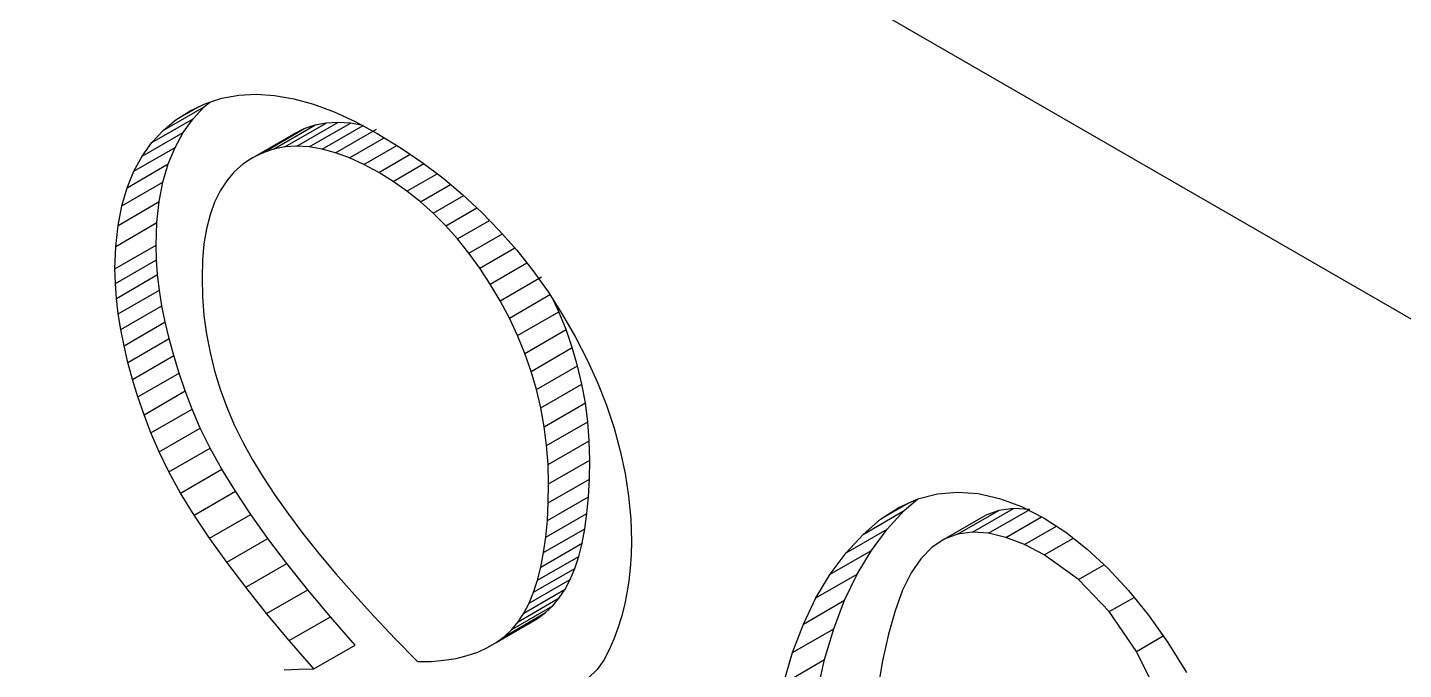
# Model space of a CAD drawing. Header units: millimetres. Extents: x -105 to 105, y -148 to 148.
# Drawn here: x 53.188 to 55.55, y -60.087 to -58.984 of the extents above; entities that cross this region are included whole.
import ezdxf

# ---------------------------------------------------------------- set-up
doc = ezdxf.new("R2010")
doc.units = ezdxf.units.MM
doc.layers.get('0').update_dxf_attribs({"lineweight": 18})

msp = doc.modelspace()

# ---------------------------------------------------------------- linework, layer by layer
at = {"color": 7, "lineweight": 30, "ltscale": 0.265362}
msp.add_line((62.38, -63.4201), (53.1876, -58.1129), dxfattribs=at)
at = {"color": 7, "lineweight": 30, "ltscale": 0.000727819}
msp.add_line((53.4935, -59.1141), (53.5212, -59.1052), dxfattribs=at)
at = {"color": 7, "lineweight": 30, "ltscale": 0.000736201}
msp.add_line((53.5212, -59.1052), (53.5502, -59.1), dxfattribs=at)
at = {"color": 7, "lineweight": 30, "ltscale": 0.000757093}
msp.add_line((53.5502, -59.1), (53.5804, -59.0984), dxfattribs=at)
at = {"color": 7, "lineweight": 30, "ltscale": 0.00078868}
msp.add_line((53.5804, -59.0984), (53.6119, -59.1005), dxfattribs=at)
at = {"color": 7, "lineweight": 30, "ltscale": 0.000831414}
msp.add_line((53.6119, -59.1005), (53.6447, -59.1062), dxfattribs=at)
at = {"color": 7, "lineweight": 30, "ltscale": 0.000881699}
msp.add_line((53.6447, -59.1062), (53.6787, -59.1156), dxfattribs=at)
at = {"color": 7, "lineweight": 30, "ltscale": 0.002041}
for p, q in [((53.4205, -59.1605), (53.4912, -59.1197)), ((53.4011, -59.1813), (53.4719, -59.1405)), ((53.6101, -59.1924), (53.6808, -59.1516)), ((53.6296, -59.1887), (53.7003, -59.1479)), ((53.6499, -59.1875), (53.7206, -59.1466)), ((53.6712, -59.1887), (53.7419, -59.1479)), ((53.6933, -59.1925), (53.764, -59.1517)), ((53.3844, -59.2046), (53.4551, -59.1638)), ((53.5737, -59.2074), (53.6444, -59.1666)), ((53.5914, -59.1987), (53.6621, -59.1578)), ((53.7163, -59.1988), (53.787, -59.158)), ((53.3701, -59.2305), (53.4409, -59.1897)), ((53.3585, -59.2589), (53.4292, -59.2181)), ((53.3495, -59.2899), (53.4202, -59.2491)), ((53.343, -59.3235), (53.4137, -59.2827)), ((53.3391, -59.3596), (53.4098, -59.3188)), ((53.3378, -59.3983), (53.4086, -59.3575)), ((53.3385, -59.4233), (53.4092, -59.3825)), ((53.3403, -59.449), (53.411, -59.4082)), ((53.9992, -59.4531), (54.0699, -59.4122)), ((53.3434, -59.4754), (53.4141, -59.4346)), ((54.0149, -59.4828), (54.0857, -59.442)), ((53.3477, -59.5025), (53.4184, -59.4617)), ((54.029, -59.5129), (54.0998, -59.4721)), ((53.3533, -59.5304), (53.424, -59.4895)), ((54.0415, -59.5435), (54.1122, -59.5026)), ((53.36, -59.5589), (53.4307, -59.5181)), ((53.368, -59.5882), (53.4388, -59.5474)), ((54.0523, -59.5744), (54.123, -59.5335)), ((53.3773, -59.6181), (53.448, -59.5773)), ((54.0614, -59.6056), (54.1321, -59.5648)), ((54.0689, -59.6373), (54.1396, -59.5965)), ((53.3878, -59.6488), (53.4585, -59.608)), ((53.3995, -59.6802), (53.4702, -59.6394)), ((53.4134, -59.7129), (53.4841, -59.672)), ((54.0788, -59.7018), (54.1495, -59.661)), ((54.0813, -59.7346), (54.152, -59.6938)), ((53.4304, -59.7472), (53.5011, -59.7064)), ((53.4505, -59.7834), (53.5212, -59.7425)), ((54.0816, -59.8002), (54.1523, -59.7594)), ((53.4738, -59.8212), (53.5445, -59.7804)), ((54.0801, -59.8307), (54.1508, -59.7899)), ((54.6222, -59.8544), (54.6929, -59.8136)), ((54.7846, -59.8542), (54.8554, -59.8134)), ((54.81, -59.8508), (54.8807, -59.8099)), ((54.8376, -59.8526), (54.9083, -59.8117)), ((53.5002, -59.8609), (53.5709, -59.82)), ((54.0774, -59.8592), (54.1482, -59.8184)), ((54.7614, -59.8629), (54.8321, -59.8221)), ((53.5297, -59.9022), (53.6005, -59.8614)), ((54.0738, -59.8858), (54.1445, -59.845)), ((54.5929, -59.8862), (54.6637, -59.8454)), ((54.5657, -59.9229), (54.6364, -59.882)), ((53.5624, -59.9454), (53.6331, -59.9046)), ((54.0634, -59.9332), (54.1341, -59.8924)), ((54.0488, -59.9728), (54.1195, -59.9319)), ((54.0566, -59.9539), (54.1273, -59.9131)), ((54.5413, -59.9636), (54.612, -59.9228)), ((53.5982, -59.9903), (53.6689, -59.9495)), ((54.0399, -59.9896), (54.1106, -59.9488)), ((54.0189, -60.0178), (54.0896, -59.977)), ((54.03, -60.0046), (54.1007, -59.9637)), ((54.5198, -60.0085), (54.5905, -59.9676)), ((53.6371, -60.0369), (53.7078, -59.9961)), ((53.9925, -60.04), (54.0632, -59.9992)), ((54.0064, -60.0296), (54.0771, -59.9888)), ((53.9773, -60.049), (54.048, -60.0082)), ((54.5012, -60.0574), (54.5719, -60.0166)), ((53.6792, -60.0853), (53.7499, -60.0445)), ((54.4854, -60.1105), (54.5561, -60.0696))]:
    msp.add_line(p, q, dxfattribs=at)
at = {"color": 7, "lineweight": 30, "ltscale": 0.001121}
msp.add_line((53.4425, -59.1423), (53.4813, -59.1199), dxfattribs=at)
at = {"color": 7, "lineweight": 30, "ltscale": 0.000727632}
msp.add_line((53.4425, -59.1423), (53.467, -59.1267), dxfattribs=at)
at = {"color": 7, "lineweight": 30, "ltscale": 0.000732028}
msp.add_line((53.467, -59.1267), (53.4935, -59.1141), dxfattribs=at)
at = {"color": 7, "lineweight": 30, "ltscale": 0.00071011}
for p, q in [((53.4719, -59.1405), (53.4912, -59.1197)), ((53.4011, -59.1813), (53.4205, -59.1605))]:
    msp.add_line(p, q, dxfattribs=at)
at = {"color": 7, "lineweight": 30, "ltscale": 0.000309661}
msp.add_line((53.4912, -59.1197), (53.5008, -59.1118), dxfattribs=at)
at = {"color": 7, "lineweight": 30, "ltscale": 0.000939844}
msp.add_line((53.6787, -59.1156), (53.7139, -59.1286), dxfattribs=at)
at = {"color": 7, "lineweight": 30, "ltscale": 0.001004}
msp.add_line((53.7139, -59.1286), (53.7504, -59.1453), dxfattribs=at)
at = {"color": 7, "lineweight": 30, "ltscale": 0.000713343}
msp.add_line((53.4205, -59.1605), (53.4425, -59.1423), dxfattribs=at)
at = {"color": 7, "lineweight": 30, "ltscale": 0.000718525}
for p, q in [((53.4551, -59.1638), (53.4719, -59.1405)), ((53.3844, -59.2046), (53.4011, -59.1813))]:
    msp.add_line(p, q, dxfattribs=at)
at = {"color": 7, "lineweight": 30, "ltscale": 0.00049109}
msp.add_line((53.6808, -59.1516), (53.6621, -59.1578), dxfattribs=at)
at = {"color": 7, "lineweight": 30, "ltscale": 0.00049595}
for p, q in [((53.7003, -59.1479), (53.6808, -59.1516)), ((53.6296, -59.1887), (53.6101, -59.1924))]:
    msp.add_line(p, q, dxfattribs=at)
at = {"color": 7, "lineweight": 30, "ltscale": 0.000510199}
msp.add_line((53.7206, -59.1466), (53.7003, -59.1479), dxfattribs=at)
at = {"color": 7, "lineweight": 30, "ltscale": 0.000532353}
msp.add_line((53.7419, -59.1479), (53.7206, -59.1466), dxfattribs=at)
at = {"color": 7, "lineweight": 30, "ltscale": 0.000561163}
for p, q in [((53.764, -59.1517), (53.7419, -59.1479)), ((53.6933, -59.1925), (53.6712, -59.1887))]:
    msp.add_line(p, q, dxfattribs=at)
at = {"color": 7, "lineweight": 30, "ltscale": 0.001072}
msp.add_line((53.7504, -59.1453), (53.7882, -59.1657), dxfattribs=at)
at = {"color": 7, "lineweight": 30, "ltscale": 0.000738375}
msp.add_line((53.4409, -59.1897), (53.4551, -59.1638), dxfattribs=at)
at = {"color": 7, "lineweight": 30, "ltscale": 0.000494573}
msp.add_line((53.6621, -59.1578), (53.6444, -59.1666), dxfattribs=at)
at = {"color": 7, "lineweight": 30, "ltscale": 0.001732}
msp.add_line((53.7402, -59.2076), (53.8002, -59.173), dxfattribs=at)
at = {"color": 7, "lineweight": 30, "ltscale": 0.001143}
msp.add_line((53.7882, -59.1657), (53.8272, -59.1895), dxfattribs=at)
at = {"color": 7, "lineweight": 30, "ltscale": 0.00076818}
for p, q in [((53.4292, -59.2181), (53.4409, -59.1897)), ((53.3585, -59.2589), (53.3701, -59.2305))]:
    msp.add_line(p, q, dxfattribs=at)
at = {"color": 7, "lineweight": 30, "ltscale": 0.000494405}
msp.add_line((53.5914, -59.1987), (53.5737, -59.2074), dxfattribs=at)
at = {"color": 7, "lineweight": 30, "ltscale": 0.000491211}
msp.add_line((53.6101, -59.1924), (53.5914, -59.1987), dxfattribs=at)
at = {"color": 7, "lineweight": 30, "ltscale": 0.000510176}
msp.add_line((53.6499, -59.1875), (53.6296, -59.1887), dxfattribs=at)
at = {"color": 7, "lineweight": 30, "ltscale": 0.00053233}
msp.add_line((53.6712, -59.1887), (53.6499, -59.1875), dxfattribs=at)
at = {"color": 7, "lineweight": 30, "ltscale": 0.00059644}
msp.add_line((53.7163, -59.1988), (53.6933, -59.1925), dxfattribs=at)
at = {"color": 7, "lineweight": 30, "ltscale": 0.000636152}
msp.add_line((53.7402, -59.2076), (53.7163, -59.1988), dxfattribs=at)
at = {"color": 7, "lineweight": 30, "ltscale": 0.00164}
msp.add_line((53.7649, -59.2189), (53.8218, -59.1861), dxfattribs=at)
at = {"color": 7, "lineweight": 30, "ltscale": 0.001565}
msp.add_line((53.7906, -59.2327), (53.8448, -59.2014), dxfattribs=at)
at = {"color": 7, "lineweight": 30, "ltscale": 0.00113}
msp.add_line((53.8272, -59.1895), (53.8646, -59.2149), dxfattribs=at)
at = {"color": 7, "lineweight": 30, "ltscale": 0.000738224}
msp.add_line((53.3701, -59.2305), (53.3844, -59.2046), dxfattribs=at)
at = {"color": 7, "lineweight": 30, "ltscale": 0.00080748}
msp.add_line((53.4202, -59.2491), (53.4292, -59.2181), dxfattribs=at)
at = {"color": 7, "lineweight": 30, "ltscale": 0.000493567}
msp.add_line((53.5573, -59.2185), (53.5425, -59.2316), dxfattribs=at)
at = {"color": 7, "lineweight": 30, "ltscale": 0.000495258}
msp.add_line((53.5737, -59.2074), (53.5573, -59.2185), dxfattribs=at)
at = {"color": 7, "lineweight": 30, "ltscale": 0.000680096}
msp.add_line((53.7649, -59.2189), (53.7402, -59.2076), dxfattribs=at)
at = {"color": 7, "lineweight": 30, "ltscale": 0.00072794}
msp.add_line((53.7906, -59.2327), (53.7649, -59.2189), dxfattribs=at)
at = {"color": 7, "lineweight": 30, "ltscale": 0.001524}
msp.add_line((53.8153, -59.248), (53.8681, -59.2175), dxfattribs=at)
at = {"color": 7, "lineweight": 30, "ltscale": 0.001122}
msp.add_line((53.8646, -59.2149), (53.9004, -59.2419), dxfattribs=at)
at = {"color": 7, "lineweight": 30, "ltscale": 0.000518481}
msp.add_line((53.5296, -59.2469), (53.5183, -59.2643), dxfattribs=at)
at = {"color": 7, "lineweight": 30, "ltscale": 0.000501238}
msp.add_line((53.5425, -59.2316), (53.5296, -59.2469), dxfattribs=at)
at = {"color": 7, "lineweight": 30, "ltscale": 0.000725912}
msp.add_line((53.8153, -59.248), (53.7906, -59.2327), dxfattribs=at)
at = {"color": 7, "lineweight": 30, "ltscale": 0.000728874}
msp.add_line((53.8391, -59.2648), (53.8153, -59.248), dxfattribs=at)
at = {"color": 7, "lineweight": 30, "ltscale": 0.001498}
msp.add_line((53.8391, -59.2648), (53.891, -59.2348), dxfattribs=at)
at = {"color": 7, "lineweight": 30, "ltscale": 0.001115}
msp.add_line((53.9004, -59.2419), (53.9346, -59.2705), dxfattribs=at)
at = {"color": 7, "lineweight": 30, "ltscale": 0.000807373}
msp.add_line((53.3495, -59.2899), (53.3585, -59.2589), dxfattribs=at)
at = {"color": 7, "lineweight": 30, "ltscale": 0.000854303}
msp.add_line((53.4137, -59.2827), (53.4202, -59.2491), dxfattribs=at)
at = {"color": 7, "lineweight": 30, "ltscale": 0.000543213}
msp.add_line((53.5183, -59.2643), (53.5088, -59.2839), dxfattribs=at)
at = {"color": 7, "lineweight": 30, "ltscale": 0.000734154}
msp.add_line((53.8621, -59.283), (53.8391, -59.2648), dxfattribs=at)
at = {"color": 7, "lineweight": 30, "ltscale": 0.001493}
msp.add_line((53.8621, -59.283), (53.9139, -59.2532), dxfattribs=at)
at = {"color": 7, "lineweight": 30, "ltscale": 0.001514}
msp.add_line((53.8843, -59.3028), (53.9367, -59.2725), dxfattribs=at)
at = {"color": 7, "lineweight": 30, "ltscale": 0.001111}
for p, q in [((53.9346, -59.2705), (53.9672, -59.3008)), ((53.9672, -59.3008), (53.9981, -59.3327))]:
    msp.add_line(p, q, dxfattribs=at)
at = {"color": 7, "lineweight": 30, "ltscale": 0.000854677}
msp.add_line((53.343, -59.3235), (53.3495, -59.2899), dxfattribs=at)
at = {"color": 7, "lineweight": 30, "ltscale": 0.000908123}
for p, q in [((53.4098, -59.3188), (53.4137, -59.2827)), ((53.3391, -59.3596), (53.343, -59.3235))]:
    msp.add_line(p, q, dxfattribs=at)
at = {"color": 7, "lineweight": 30, "ltscale": 0.000575205}
msp.add_line((53.5088, -59.2839), (53.501, -59.3055), dxfattribs=at)
at = {"color": 7, "lineweight": 30, "ltscale": 0.000742154}
msp.add_line((53.8843, -59.3028), (53.8621, -59.283), dxfattribs=at)
at = {"color": 7, "lineweight": 30, "ltscale": 0.001543}
msp.add_line((53.9056, -59.3241), (53.959, -59.2932), dxfattribs=at)
at = {"color": 7, "lineweight": 30, "ltscale": 0.000967556}
for p, q in [((53.4086, -59.3575), (53.4098, -59.3188)), ((53.3378, -59.3983), (53.3391, -59.3596))]:
    msp.add_line(p, q, dxfattribs=at)
at = {"color": 7, "lineweight": 30, "ltscale": 0.000613321}
msp.add_line((53.501, -59.3055), (53.495, -59.3293), dxfattribs=at)
at = {"color": 7, "lineweight": 30, "ltscale": 0.000752304}
msp.add_line((53.9056, -59.3241), (53.8843, -59.3028), dxfattribs=at)
at = {"color": 7, "lineweight": 30, "ltscale": 0.001589}
msp.add_line((53.926, -59.3469), (53.981, -59.3151), dxfattribs=at)
at = {"color": 7, "lineweight": 30, "ltscale": 0.000656733}
msp.add_line((53.495, -59.3293), (53.4906, -59.3552), dxfattribs=at)
at = {"color": 7, "lineweight": 30, "ltscale": 0.000765316}
msp.add_line((53.926, -59.3469), (53.9056, -59.3241), dxfattribs=at)
at = {"color": 7, "lineweight": 30, "ltscale": 0.001654}
msp.add_line((53.9456, -59.3712), (54.0029, -59.3381), dxfattribs=at)
at = {"color": 7, "lineweight": 30, "ltscale": 0.001113}
msp.add_line((53.9981, -59.3327), (54.0275, -59.3662), dxfattribs=at)
at = {"color": 7, "lineweight": 30, "ltscale": 0.000625034}
for p, q in [((53.4092, -59.3825), (53.4086, -59.3575)), ((53.3385, -59.4233), (53.3378, -59.3983))]:
    msp.add_line(p, q, dxfattribs=at)
at = {"color": 7, "lineweight": 30, "ltscale": 0.000703374}
msp.add_line((53.4906, -59.3552), (53.488, -59.3832), dxfattribs=at)
at = {"color": 7, "lineweight": 30, "ltscale": 0.000779968}
msp.add_line((53.9456, -59.3712), (53.926, -59.3469), dxfattribs=at)
at = {"color": 7, "lineweight": 30, "ltscale": 0.001728}
msp.add_line((53.9643, -59.3969), (54.0242, -59.3624), dxfattribs=at)
at = {"color": 7, "lineweight": 30, "ltscale": 0.001119}
msp.add_line((54.0275, -59.3662), (54.0552, -59.4013), dxfattribs=at)
at = {"color": 7, "lineweight": 30, "ltscale": 0.000644459}
msp.add_line((53.411, -59.4082), (53.4092, -59.3825), dxfattribs=at)
at = {"color": 7, "lineweight": 30, "ltscale": 0.000754098}
msp.add_line((53.488, -59.3832), (53.4872, -59.4134), dxfattribs=at)
at = {"color": 7, "lineweight": 30, "ltscale": 0.000796681}
msp.add_line((53.9643, -59.3969), (53.9456, -59.3712), dxfattribs=at)
at = {"color": 7, "lineweight": 30, "ltscale": 0.001808}
msp.add_line((53.9822, -59.4243), (54.0448, -59.3881), dxfattribs=at)
at = {"color": 7, "lineweight": 30, "ltscale": 0.000664382}
msp.add_line((53.4141, -59.4346), (53.411, -59.4082), dxfattribs=at)
at = {"color": 7, "lineweight": 30, "ltscale": 0.000817397}
msp.add_line((53.4872, -59.4134), (53.488, -59.4461), dxfattribs=at)
at = {"color": 7, "lineweight": 30, "ltscale": 0.000815966}
msp.add_line((53.9822, -59.4243), (53.9643, -59.3969), dxfattribs=at)
at = {"color": 7, "lineweight": 30, "ltscale": 0.001126}
msp.add_line((54.0552, -59.4013), (54.0813, -59.438), dxfattribs=at)
at = {"color": 7, "lineweight": 30, "ltscale": 0.000644051}
msp.add_line((53.3403, -59.449), (53.3385, -59.4233), dxfattribs=at)
at = {"color": 7, "lineweight": 30, "ltscale": 0.000686791}
for p, q in [((53.4184, -59.4617), (53.4141, -59.4346)), ((53.3477, -59.5025), (53.3434, -59.4754))]:
    msp.add_line(p, q, dxfattribs=at)
at = {"color": 7, "lineweight": 30, "ltscale": 0.000836628}
msp.add_line((53.9992, -59.4531), (53.9822, -59.4243), dxfattribs=at)
at = {"color": 7, "lineweight": 30, "ltscale": 0.000664805}
msp.add_line((53.3434, -59.4754), (53.3403, -59.449), dxfattribs=at)
at = {"color": 7, "lineweight": 30, "ltscale": 0.000811692}
msp.add_line((53.488, -59.4461), (53.4906, -59.4784), dxfattribs=at)
at = {"color": 7, "lineweight": 30, "ltscale": 0.000841458}
msp.add_line((54.0149, -59.4828), (53.9992, -59.4531), dxfattribs=at)
at = {"color": 7, "lineweight": 30, "ltscale": 0.001137}
msp.add_line((54.0813, -59.438), (54.1058, -59.4763), dxfattribs=at)
at = {"color": 7, "lineweight": 30, "ltscale": 0.000547975}
msp.add_line((54.0998, -59.4721), (54.0905, -59.4523), dxfattribs=at)
at = {"color": 7, "lineweight": 30, "ltscale": 0.000709521}
for p, q in [((53.424, -59.4895), (53.4184, -59.4617)), ((53.3533, -59.5304), (53.3477, -59.5025))]:
    msp.add_line(p, q, dxfattribs=at)
at = {"color": 7, "lineweight": 30, "ltscale": 0.000808757}
msp.add_line((53.4906, -59.4784), (53.495, -59.5105), dxfattribs=at)
at = {"color": 7, "lineweight": 30, "ltscale": 0.000831779}
msp.add_line((54.029, -59.5129), (54.0149, -59.4828), dxfattribs=at)
at = {"color": 7, "lineweight": 30, "ltscale": 0.000823997}
msp.add_line((54.1122, -59.5026), (54.0998, -59.4721), dxfattribs=at)
at = {"color": 7, "lineweight": 30, "ltscale": 0.001129}
msp.add_line((54.1058, -59.4763), (54.1284, -59.5154), dxfattribs=at)
at = {"color": 7, "lineweight": 30, "ltscale": 0.000733551}
for p, q in [((53.4307, -59.5181), (53.424, -59.4895)), ((53.36, -59.5589), (53.3533, -59.5304))]:
    msp.add_line(p, q, dxfattribs=at)
at = {"color": 7, "lineweight": 30, "ltscale": 0.000818078}
msp.add_line((54.123, -59.5335), (54.1122, -59.5026), dxfattribs=at)
at = {"color": 7, "lineweight": 30, "ltscale": 0.000758573}
msp.add_line((53.4388, -59.5474), (53.4307, -59.5181), dxfattribs=at)
at = {"color": 7, "lineweight": 30, "ltscale": 0.000808155}
msp.add_line((53.495, -59.5105), (53.501, -59.5422), dxfattribs=at)
at = {"color": 7, "lineweight": 30, "ltscale": 0.000823853}
msp.add_line((54.0415, -59.5435), (54.029, -59.5129), dxfattribs=at)
at = {"color": 7, "lineweight": 30, "ltscale": 0.0011}
msp.add_line((54.1284, -59.5154), (54.1485, -59.5545), dxfattribs=at)
at = {"color": 7, "lineweight": 30, "ltscale": 0.00078406}
for p, q in [((53.448, -59.5773), (53.4388, -59.5474)), ((53.3773, -59.6181), (53.368, -59.5882))]:
    msp.add_line(p, q, dxfattribs=at)
at = {"color": 7, "lineweight": 30, "ltscale": 0.000809182}
msp.add_line((53.501, -59.5422), (53.5088, -59.5737), dxfattribs=at)
at = {"color": 7, "lineweight": 30, "ltscale": 0.000818204}
msp.add_line((54.0523, -59.5744), (54.0415, -59.5435), dxfattribs=at)
at = {"color": 7, "lineweight": 30, "ltscale": 0.000814606}
msp.add_line((54.1321, -59.5648), (54.123, -59.5335), dxfattribs=at)
at = {"color": 7, "lineweight": 30, "ltscale": 0.001073}
msp.add_line((54.1485, -59.5545), (54.1663, -59.5936), dxfattribs=at)
at = {"color": 7, "lineweight": 30, "ltscale": 0.000758205}
msp.add_line((53.368, -59.5882), (53.36, -59.5589), dxfattribs=at)
at = {"color": 7, "lineweight": 30, "ltscale": 0.000810542}
for p, q in [((53.4585, -59.608), (53.448, -59.5773)), ((53.3878, -59.6488), (53.3773, -59.6181))]:
    msp.add_line(p, q, dxfattribs=at)
at = {"color": 7, "lineweight": 30, "ltscale": 0.000813425}
msp.add_line((53.5088, -59.5737), (53.5183, -59.6048), dxfattribs=at)
at = {"color": 7, "lineweight": 30, "ltscale": 0.000814972}
msp.add_line((54.0614, -59.6056), (54.0523, -59.5744), dxfattribs=at)
at = {"color": 7, "lineweight": 30, "ltscale": 0.000813692}
msp.add_line((54.1396, -59.5965), (54.1321, -59.5648), dxfattribs=at)
at = {"color": 7, "lineweight": 30, "ltscale": 0.000814164}
msp.add_line((54.1454, -59.6285), (54.1396, -59.5965), dxfattribs=at)
at = {"color": 7, "lineweight": 30, "ltscale": 0.001049}
msp.add_line((54.1663, -59.5936), (54.1817, -59.6327), dxfattribs=at)
at = {"color": 7, "lineweight": 30, "ltscale": 0.000837591}
msp.add_line((53.4702, -59.6394), (53.4585, -59.608), dxfattribs=at)
at = {"color": 7, "lineweight": 30, "ltscale": 0.000819896}
msp.add_line((53.5183, -59.6048), (53.5296, -59.6356), dxfattribs=at)
at = {"color": 7, "lineweight": 30, "ltscale": 0.00081332}
msp.add_line((54.0689, -59.6373), (54.0614, -59.6056), dxfattribs=at)
at = {"color": 7, "lineweight": 30, "ltscale": 0.000837948}
msp.add_line((53.3995, -59.6802), (53.3878, -59.6488), dxfattribs=at)
at = {"color": 7, "lineweight": 30, "ltscale": 0.000886385}
for p, q in [((53.4841, -59.672), (53.4702, -59.6394)), ((53.4134, -59.7129), (53.3995, -59.6802))]:
    msp.add_line(p, q, dxfattribs=at)
at = {"color": 7, "lineweight": 30, "ltscale": 0.000827931}
msp.add_line((53.5296, -59.6356), (53.5425, -59.666), dxfattribs=at)
at = {"color": 7, "lineweight": 30, "ltscale": 0.000814471}
msp.add_line((54.0747, -59.6694), (54.0689, -59.6373), dxfattribs=at)
at = {"color": 7, "lineweight": 30, "ltscale": 0.002042}
for p, q in [((54.0747, -59.6694), (54.1454, -59.6285)), ((54.0821, -59.7678), (54.1529, -59.727)), ((54.0691, -59.9105), (54.1398, -59.8697))]:
    msp.add_line(p, q, dxfattribs=at)
at = {"color": 7, "lineweight": 30, "ltscale": 0.000817188}
msp.add_line((54.1495, -59.661), (54.1454, -59.6285), dxfattribs=at)
at = {"color": 7, "lineweight": 30, "ltscale": 0.001028}
msp.add_line((54.1817, -59.6327), (54.1947, -59.6717), dxfattribs=at)
at = {"color": 7, "lineweight": 30, "ltscale": 0.000958942}
for p, q in [((53.5011, -59.7064), (53.4841, -59.672)), ((53.4304, -59.7472), (53.4134, -59.7129))]:
    msp.add_line(p, q, dxfattribs=at)
at = {"color": 7, "lineweight": 30, "ltscale": 0.000839045}
msp.add_line((53.5425, -59.666), (53.5573, -59.6962), dxfattribs=at)
at = {"color": 7, "lineweight": 30, "ltscale": 0.000817237}
msp.add_line((54.0788, -59.7018), (54.0747, -59.6694), dxfattribs=at)
at = {"color": 7, "lineweight": 30, "ltscale": 0.000822894}
for p, q in [((54.152, -59.6938), (54.1495, -59.661)), ((54.0813, -59.7346), (54.0788, -59.7018))]:
    msp.add_line(p, q, dxfattribs=at)
at = {"color": 7, "lineweight": 30, "ltscale": 0.001011}
msp.add_line((54.1947, -59.6717), (54.2054, -59.7107), dxfattribs=at)
at = {"color": 7, "lineweight": 30, "ltscale": 0.00085212}
msp.add_line((53.5573, -59.6962), (53.5737, -59.7261), dxfattribs=at)
at = {"color": 7, "lineweight": 30, "ltscale": 0.000830343}
msp.add_line((54.1529, -59.727), (54.152, -59.6938), dxfattribs=at)
at = {"color": 7, "lineweight": 30, "ltscale": 0.001034}
for p, q in [((53.5212, -59.7425), (53.5011, -59.7064)), ((53.4505, -59.7834), (53.4304, -59.7472))]:
    msp.add_line(p, q, dxfattribs=at)
at = {"color": 7, "lineweight": 30, "ltscale": 0.00099605}
msp.add_line((54.2054, -59.7107), (54.2137, -59.7496), dxfattribs=at)
at = {"color": 7, "lineweight": 30, "ltscale": 0.001112}
for p, q in [((53.5445, -59.7804), (53.5212, -59.7425)), ((53.4738, -59.8212), (53.4505, -59.7834))]:
    msp.add_line(p, q, dxfattribs=at)
at = {"color": 7, "lineweight": 30, "ltscale": 0.00088426}
msp.add_line((53.5737, -59.7261), (53.5921, -59.7563), dxfattribs=at)
at = {"color": 7, "lineweight": 30, "ltscale": 0.000830334}
msp.add_line((54.0821, -59.7678), (54.0813, -59.7346), dxfattribs=at)
at = {"color": 7, "lineweight": 30, "ltscale": 0.000810733}
msp.add_line((54.1523, -59.7594), (54.1529, -59.727), dxfattribs=at)
at = {"color": 7, "lineweight": 30, "ltscale": 0.000934758}
msp.add_line((53.5921, -59.7563), (53.6127, -59.7875), dxfattribs=at)
at = {"color": 7, "lineweight": 30, "ltscale": 0.000810346}
msp.add_line((54.0816, -59.8002), (54.0821, -59.7678), dxfattribs=at)
at = {"color": 7, "lineweight": 30, "ltscale": 0.000762788}
msp.add_line((54.1508, -59.7899), (54.1523, -59.7594), dxfattribs=at)
at = {"color": 7, "lineweight": 30, "ltscale": 0.000984321}
msp.add_line((54.2137, -59.7496), (54.2196, -59.7886), dxfattribs=at)
at = {"color": 7, "lineweight": 30, "ltscale": 0.00119}
msp.add_line((53.5709, -59.82), (53.5445, -59.7804), dxfattribs=at)
at = {"color": 7, "lineweight": 30, "ltscale": 0.00098637}
msp.add_line((53.6127, -59.7875), (53.6355, -59.8197), dxfattribs=at)
at = {"color": 7, "lineweight": 30, "ltscale": 0.000716325}
for p, q in [((54.1482, -59.8184), (54.1508, -59.7899)), ((54.0774, -59.8592), (54.0801, -59.8307))]:
    msp.add_line(p, q, dxfattribs=at)
at = {"color": 7, "lineweight": 30, "ltscale": 0.000976835}
msp.add_line((54.2196, -59.7886), (54.2232, -59.8275), dxfattribs=at)
at = {"color": 7, "lineweight": 30, "ltscale": 0.000865598}
msp.add_line((54.7162, -59.7936), (54.7497, -59.7847), dxfattribs=at)
at = {"color": 7, "lineweight": 30, "ltscale": 0.000867078}
msp.add_line((54.7497, -59.7847), (54.7842, -59.7817), dxfattribs=at)
at = {"color": 7, "lineweight": 30, "ltscale": 0.000892821}
msp.add_line((54.7842, -59.7817), (54.8198, -59.7843), dxfattribs=at)
at = {"color": 7, "lineweight": 30, "ltscale": 0.000940663}
msp.add_line((54.8198, -59.7843), (54.8565, -59.7927), dxfattribs=at)
at = {"color": 7, "lineweight": 30, "ltscale": 0.000763169}
msp.add_line((54.0801, -59.8307), (54.0816, -59.8002), dxfattribs=at)
at = {"color": 7, "lineweight": 30, "ltscale": 0.001396}
msp.add_line((54.6524, -59.8284), (54.7008, -59.8005), dxfattribs=at)
at = {"color": 7, "lineweight": 30, "ltscale": 0.00093357}
msp.add_line((54.6524, -59.8284), (54.6838, -59.8081), dxfattribs=at)
at = {"color": 7, "lineweight": 30, "ltscale": 0.001079}
for p, q in [((54.6637, -59.8454), (54.6929, -59.8136)), ((54.5929, -59.8862), (54.6222, -59.8544))]:
    msp.add_line(p, q, dxfattribs=at)
at = {"color": 7, "lineweight": 30, "ltscale": 0.000888218}
msp.add_line((54.6838, -59.8081), (54.7162, -59.7936), dxfattribs=at)
at = {"color": 7, "lineweight": 30, "ltscale": 0.000767695}
msp.add_line((54.6929, -59.8136), (54.7162, -59.7936), dxfattribs=at)
at = {"color": 7, "lineweight": 30, "ltscale": 0.000620245}
msp.add_line((54.8554, -59.8134), (54.8321, -59.8221), dxfattribs=at)
at = {"color": 7, "lineweight": 30, "ltscale": 0.000640267}
msp.add_line((54.8807, -59.8099), (54.8554, -59.8134), dxfattribs=at)
at = {"color": 7, "lineweight": 30, "ltscale": 0.001008}
msp.add_line((54.8565, -59.7927), (54.8943, -59.8068), dxfattribs=at)
at = {"color": 7, "lineweight": 30, "ltscale": 0.000689667}
for p, q in [((54.9083, -59.8117), (54.8807, -59.8099)), ((54.8376, -59.8526), (54.81, -59.8508))]:
    msp.add_line(p, q, dxfattribs=at)
at = {"color": 7, "lineweight": 30, "ltscale": 0.00109}
msp.add_line((54.8943, -59.8068), (54.9331, -59.8267), dxfattribs=at)
at = {"color": 7, "lineweight": 30, "ltscale": 0.001191}
msp.add_line((53.5002, -59.8609), (53.4738, -59.8212), dxfattribs=at)
at = {"color": 7, "lineweight": 30, "ltscale": 0.001271}
for p, q in [((53.6005, -59.8614), (53.5709, -59.82)), ((53.5297, -59.9022), (53.5002, -59.8609))]:
    msp.add_line(p, q, dxfattribs=at)
at = {"color": 7, "lineweight": 30, "ltscale": 0.001039}
msp.add_line((53.6355, -59.8197), (53.6605, -59.8529), dxfattribs=at)
at = {"color": 7, "lineweight": 30, "ltscale": 0.000671123}
msp.add_line((54.1445, -59.845), (54.1482, -59.8184), dxfattribs=at)
at = {"color": 7, "lineweight": 30, "ltscale": 0.000972429}
msp.add_line((54.2232, -59.8275), (54.2244, -59.8663), dxfattribs=at)
at = {"color": 7, "lineweight": 30, "ltscale": 0.000997912}
msp.add_line((54.6222, -59.8544), (54.6524, -59.8284), dxfattribs=at)
at = {"color": 7, "lineweight": 30, "ltscale": 0.001767}
msp.add_line((54.8673, -59.8596), (54.9285, -59.8243), dxfattribs=at)
at = {"color": 7, "lineweight": 30, "ltscale": 0.001116}
msp.add_line((54.9331, -59.8267), (54.9706, -59.8508), dxfattribs=at)
at = {"color": 7, "lineweight": 30, "ltscale": 0.001353}
for p, q in [((53.6331, -59.9046), (53.6005, -59.8614)), ((53.5624, -59.9454), (53.5297, -59.9022))]:
    msp.add_line(p, q, dxfattribs=at)
at = {"color": 7, "lineweight": 30, "ltscale": 0.001093}
msp.add_line((53.6605, -59.8529), (53.6878, -59.8871), dxfattribs=at)
at = {"color": 7, "lineweight": 30, "ltscale": 0.000670745}
msp.add_line((54.0738, -59.8858), (54.0774, -59.8592), dxfattribs=at)
at = {"color": 7, "lineweight": 30, "ltscale": 0.000627106}
msp.add_line((54.1398, -59.8697), (54.1445, -59.845), dxfattribs=at)
at = {"color": 7, "lineweight": 30, "ltscale": 0.001142}
for p, q in [((54.6364, -59.882), (54.6637, -59.8454)), ((54.5657, -59.9229), (54.5929, -59.8862))]:
    msp.add_line(p, q, dxfattribs=at)
at = {"color": 7, "lineweight": 30, "ltscale": 0.000632054}
msp.add_line((54.7614, -59.8629), (54.7404, -59.8769), dxfattribs=at)
at = {"color": 7, "lineweight": 30, "ltscale": 0.000619888}
msp.add_line((54.7846, -59.8542), (54.7614, -59.8629), dxfattribs=at)
at = {"color": 7, "lineweight": 30, "ltscale": 0.000640593}
msp.add_line((54.81, -59.8508), (54.7846, -59.8542), dxfattribs=at)
at = {"color": 7, "lineweight": 30, "ltscale": 0.00076315}
msp.add_line((54.8673, -59.8596), (54.8376, -59.8526), dxfattribs=at)
at = {"color": 7, "lineweight": 30, "ltscale": 0.000853849}
msp.add_line((54.8991, -59.872), (54.8673, -59.8596), dxfattribs=at)
at = {"color": 7, "lineweight": 30, "ltscale": 0.001588}
msp.add_line((54.8991, -59.872), (54.9541, -59.8402), dxfattribs=at)
at = {"color": 7, "lineweight": 30, "ltscale": 0.001445}
msp.add_line((54.9331, -59.8896), (54.9832, -59.8607), dxfattribs=at)
at = {"color": 7, "lineweight": 30, "ltscale": 0.001164}
msp.add_line((54.9706, -59.8508), (55.0072, -59.8796), dxfattribs=at)
at = {"color": 7, "lineweight": 30, "ltscale": 0.000627552}
msp.add_line((54.0691, -59.9105), (54.0738, -59.8858), dxfattribs=at)
at = {"color": 7, "lineweight": 30, "ltscale": 0.000585562}
msp.add_line((54.1341, -59.8924), (54.1398, -59.8697), dxfattribs=at)
at = {"color": 7, "lineweight": 30, "ltscale": 0.000580717}
msp.add_line((54.2244, -59.8663), (54.2239, -59.8896), dxfattribs=at)
at = {"color": 7, "lineweight": 30, "ltscale": 0.001187}
for p, q in [((54.612, -59.9228), (54.6364, -59.882)), ((54.5413, -59.9636), (54.5657, -59.9229))]:
    msp.add_line(p, q, dxfattribs=at)
at = {"color": 7, "lineweight": 30, "ltscale": 0.000674648}
msp.add_line((54.7404, -59.8769), (54.7215, -59.8962), dxfattribs=at)
at = {"color": 7, "lineweight": 30, "ltscale": 0.00095733}
msp.add_line((54.9331, -59.8896), (54.8991, -59.872), dxfattribs=at)
at = {"color": 7, "lineweight": 30, "ltscale": 0.001223}
msp.add_line((55.0072, -59.8796), (55.043, -59.9129), dxfattribs=at)
at = {"color": 7, "lineweight": 30, "ltscale": 0.001435}
for p, q in [((53.6689, -59.9495), (53.6331, -59.9046)), ((53.5982, -59.9903), (53.5624, -59.9454))]:
    msp.add_line(p, q, dxfattribs=at)
at = {"color": 7, "lineweight": 30, "ltscale": 0.001147}
msp.add_line((53.6878, -59.8871), (53.7172, -59.9222), dxfattribs=at)
at = {"color": 7, "lineweight": 30, "ltscale": 0.000546109}
for p, q in [((54.1273, -59.9131), (54.1341, -59.8924)), ((54.0566, -59.9539), (54.0634, -59.9332))]:
    msp.add_line(p, q, dxfattribs=at)
at = {"color": 7, "lineweight": 30, "ltscale": 0.000566069}
msp.add_line((54.2239, -59.8896), (54.2225, -59.9122), dxfattribs=at)
at = {"color": 7, "lineweight": 30, "ltscale": 0.000742767}
msp.add_line((54.7215, -59.8962), (54.7047, -59.9207), dxfattribs=at)
at = {"color": 7, "lineweight": 30, "ltscale": 0.001815}
msp.add_line((54.9921, -59.9319), (54.9331, -59.8896), dxfattribs=at)
at = {"color": 7, "lineweight": 30, "ltscale": 0.001272}
msp.add_line((54.9921, -59.9319), (55.0362, -59.9065), dxfattribs=at)
at = {"color": 7, "lineweight": 30, "ltscale": 0.001202}
msp.add_line((53.7172, -59.9222), (53.7488, -59.9584), dxfattribs=at)
at = {"color": 7, "lineweight": 30, "ltscale": 0.000585099}
msp.add_line((54.0634, -59.9332), (54.0691, -59.9105), dxfattribs=at)
at = {"color": 7, "lineweight": 30, "ltscale": 0.00047624}
msp.add_line((54.1106, -59.9488), (54.1195, -59.9319), dxfattribs=at)
at = {"color": 7, "lineweight": 30, "ltscale": 0.000509438}
for p, q in [((54.1195, -59.9319), (54.1273, -59.9131)), ((54.0488, -59.9728), (54.0566, -59.9539))]:
    msp.add_line(p, q, dxfattribs=at)
at = {"color": 7, "lineweight": 30, "ltscale": 0.000552489}
msp.add_line((54.2225, -59.9122), (54.2201, -59.9341), dxfattribs=at)
at = {"color": 7, "lineweight": 30, "ltscale": 0.001243}
msp.add_line((54.5905, -59.9676), (54.612, -59.9228), dxfattribs=at)
at = {"color": 7, "lineweight": 30, "ltscale": 0.000829479}
msp.add_line((54.7047, -59.9207), (54.6901, -59.9505), dxfattribs=at)
at = {"color": 7, "lineweight": 30, "ltscale": 0.001911}
msp.add_line((55.0449, -59.9872), (54.9921, -59.9319), dxfattribs=at)
at = {"color": 7, "lineweight": 30, "ltscale": 0.001289}
msp.add_line((55.043, -59.9129), (55.078, -59.9508), dxfattribs=at)
at = {"color": 7, "lineweight": 30, "ltscale": 0.001519}
for p, q in [((53.7078, -59.9961), (53.6689, -59.9495)), ((53.6371, -60.0369), (53.5982, -59.9903))]:
    msp.add_line(p, q, dxfattribs=at)
at = {"color": 7, "lineweight": 30, "ltscale": 0.000448067}
for p, q in [((54.1007, -59.9637), (54.1106, -59.9488)), ((54.03, -60.0046), (54.0399, -59.9896))]:
    msp.add_line(p, q, dxfattribs=at)
at = {"color": 7, "lineweight": 30, "ltscale": 0.000528482}
msp.add_line((54.2168, -59.9555), (54.2125, -59.9762), dxfattribs=at)
at = {"color": 7, "lineweight": 30, "ltscale": 0.00053974}
msp.add_line((54.2201, -59.9341), (54.2168, -59.9555), dxfattribs=at)
at = {"color": 7, "lineweight": 30, "ltscale": 0.00093312}
msp.add_line((54.6901, -59.9505), (54.6773, -59.9856), dxfattribs=at)
at = {"color": 7, "lineweight": 30, "ltscale": 0.001361}
msp.add_line((55.078, -59.9508), (55.1121, -59.9933), dxfattribs=at)
at = {"color": 7, "lineweight": 30, "ltscale": 0.001257}
msp.add_line((53.7488, -59.9584), (53.7827, -59.9956), dxfattribs=at)
at = {"color": 7, "lineweight": 30, "ltscale": 0.000476577}
msp.add_line((54.0399, -59.9896), (54.0488, -59.9728), dxfattribs=at)
at = {"color": 7, "lineweight": 30, "ltscale": 0.000430129}
for p, q in [((54.0771, -59.9888), (54.0896, -59.977)), ((54.0064, -60.0296), (54.0189, -60.0178))]:
    msp.add_line(p, q, dxfattribs=at)
at = {"color": 7, "lineweight": 30, "ltscale": 0.000432158}
for p, q in [((54.0896, -59.977), (54.1007, -59.9637)), ((54.0189, -60.0178), (54.03, -60.0046))]:
    msp.add_line(p, q, dxfattribs=at)
at = {"color": 7, "lineweight": 30, "ltscale": 0.00051832}
msp.add_line((54.2125, -59.9762), (54.2073, -59.9962), dxfattribs=at)
at = {"color": 7, "lineweight": 30, "ltscale": 0.001244}
msp.add_line((54.5198, -60.0085), (54.5413, -59.9636), dxfattribs=at)
at = {"color": 7, "lineweight": 30, "ltscale": 0.00131}
msp.add_line((54.5719, -60.0166), (54.5905, -59.9676), dxfattribs=at)
at = {"color": 7, "lineweight": 30, "ltscale": 0.001229}
msp.add_line((55.0449, -59.9872), (55.0875, -59.9626), dxfattribs=at)
at = {"color": 7, "lineweight": 30, "ltscale": 0.001603}
msp.add_line((53.7499, -60.0445), (53.7078, -59.9961), dxfattribs=at)
at = {"color": 7, "lineweight": 30, "ltscale": 0.001313}
msp.add_line((53.7827, -59.9956), (53.8187, -60.0338), dxfattribs=at)
at = {"color": 7, "lineweight": 30, "ltscale": 0.0004422}
msp.add_line((54.048, -60.0082), (54.0632, -59.9992), dxfattribs=at)
at = {"color": 7, "lineweight": 30, "ltscale": 0.000433502}
msp.add_line((54.0632, -59.9992), (54.0771, -59.9888), dxfattribs=at)
at = {"color": 7, "lineweight": 30, "ltscale": 0.000510206}
msp.add_line((54.2073, -59.9962), (54.2011, -60.0157), dxfattribs=at)
at = {"color": 7, "lineweight": 30, "ltscale": 0.001048}
msp.add_line((54.6773, -59.9856), (54.6658, -60.0259), dxfattribs=at)
at = {"color": 7, "lineweight": 30, "ltscale": 0.002065}
msp.add_line((55.0915, -60.0554), (55.0449, -59.9872), dxfattribs=at)
at = {"color": 7, "lineweight": 30, "ltscale": 0.00144}
msp.add_line((55.1121, -59.9933), (55.1453, -60.0403), dxfattribs=at)
at = {"color": 7, "lineweight": 30, "ltscale": 0.000502824}
msp.add_line((54.2011, -60.0157), (54.194, -60.0345), dxfattribs=at)
at = {"color": 7, "lineweight": 30, "ltscale": 0.001309}
msp.add_line((54.5012, -60.0574), (54.5198, -60.0085), dxfattribs=at)
at = {"color": 7, "lineweight": 30, "ltscale": 0.001383}
for p, q in [((54.5561, -60.0696), (54.5719, -60.0166)), ((54.4854, -60.1105), (54.5012, -60.0574))]:
    msp.add_line(p, q, dxfattribs=at)
at = {"color": 7, "lineweight": 30, "ltscale": 0.001166}
msp.add_line((54.6658, -60.0259), (54.6557, -60.0714), dxfattribs=at)
at = {"color": 7, "lineweight": 30, "ltscale": 0.001602}
msp.add_line((53.6792, -60.0853), (53.6371, -60.0369), dxfattribs=at)
at = {"color": 7, "lineweight": 30, "ltscale": 0.001369}
msp.add_line((53.8187, -60.0338), (53.857, -60.073), dxfattribs=at)
at = {"color": 7, "lineweight": 30, "ltscale": 0.000456322}
msp.add_line((53.9607, -60.0566), (53.9773, -60.049), dxfattribs=at)
at = {"color": 7, "lineweight": 30, "ltscale": 0.000442393}
msp.add_line((53.9773, -60.049), (53.9925, -60.04), dxfattribs=at)
at = {"color": 7, "lineweight": 30, "ltscale": 0.000433273}
msp.add_line((53.9925, -60.04), (54.0064, -60.0296), dxfattribs=at)
at = {"color": 7, "lineweight": 30, "ltscale": 0.000497324}
msp.add_line((54.194, -60.0345), (54.186, -60.0527), dxfattribs=at)
at = {"color": 7, "lineweight": 30, "ltscale": 0.001323}
msp.add_line((55.0915, -60.0554), (55.1373, -60.029), dxfattribs=at)
at = {"color": 7, "lineweight": 30, "ltscale": 0.001523}
msp.add_line((55.1453, -60.0403), (55.1777, -60.0919), dxfattribs=at)
at = {"color": 7, "lineweight": 30, "ltscale": 0.000587186}
msp.add_line((53.857, -60.073), (53.8804, -60.0726), dxfattribs=at)
at = {"color": 7, "lineweight": 30, "ltscale": 0.000555085}
msp.add_line((53.8804, -60.0726), (53.9026, -60.0707), dxfattribs=at)
at = {"color": 7, "lineweight": 30, "ltscale": 0.000524865}
msp.add_line((53.9026, -60.0707), (53.9233, -60.0674), dxfattribs=at)
at = {"color": 7, "lineweight": 30, "ltscale": 0.000498139}
msp.add_line((53.9233, -60.0674), (53.9427, -60.0627), dxfattribs=at)
at = {"color": 7, "lineweight": 30, "ltscale": 0.000475178}
msp.add_line((53.9427, -60.0627), (53.9607, -60.0566), dxfattribs=at)
at = {"color": 7, "lineweight": 30, "ltscale": 0.000491187}
msp.add_line((54.1769, -60.0703), (54.1658, -60.0864), dxfattribs=at)
at = {"color": 7, "lineweight": 30, "ltscale": 0.00049357}
msp.add_line((54.186, -60.0527), (54.1769, -60.0703), dxfattribs=at)
at = {"color": 7, "lineweight": 30, "ltscale": 0.001464}
msp.add_line((54.5432, -60.1268), (54.5561, -60.0696), dxfattribs=at)
at = {"color": 7, "lineweight": 30, "ltscale": 0.001288}
msp.add_line((54.6557, -60.0714), (54.6469, -60.1222), dxfattribs=at)
at = {"color": 7, "lineweight": 30, "ltscale": 0.002266}
msp.add_line((55.1318, -60.1366), (55.0915, -60.0554), dxfattribs=at)
at = {"color": 7, "lineweight": 30, "ltscale": 0.000618684}
msp.add_line((53.6285, -60.0873), (53.6532, -60.0858), dxfattribs=at)
at = {"color": 7, "lineweight": 30, "ltscale": 0.000648239}
msp.add_line((53.6532, -60.0858), (53.6792, -60.0853), dxfattribs=at)
at = {"color": 7, "lineweight": 30, "ltscale": 0.000505027}
msp.add_line((54.1658, -60.0864), (54.1513, -60.1005), dxfattribs=at)

doc.saveas('drawing.dxf')
